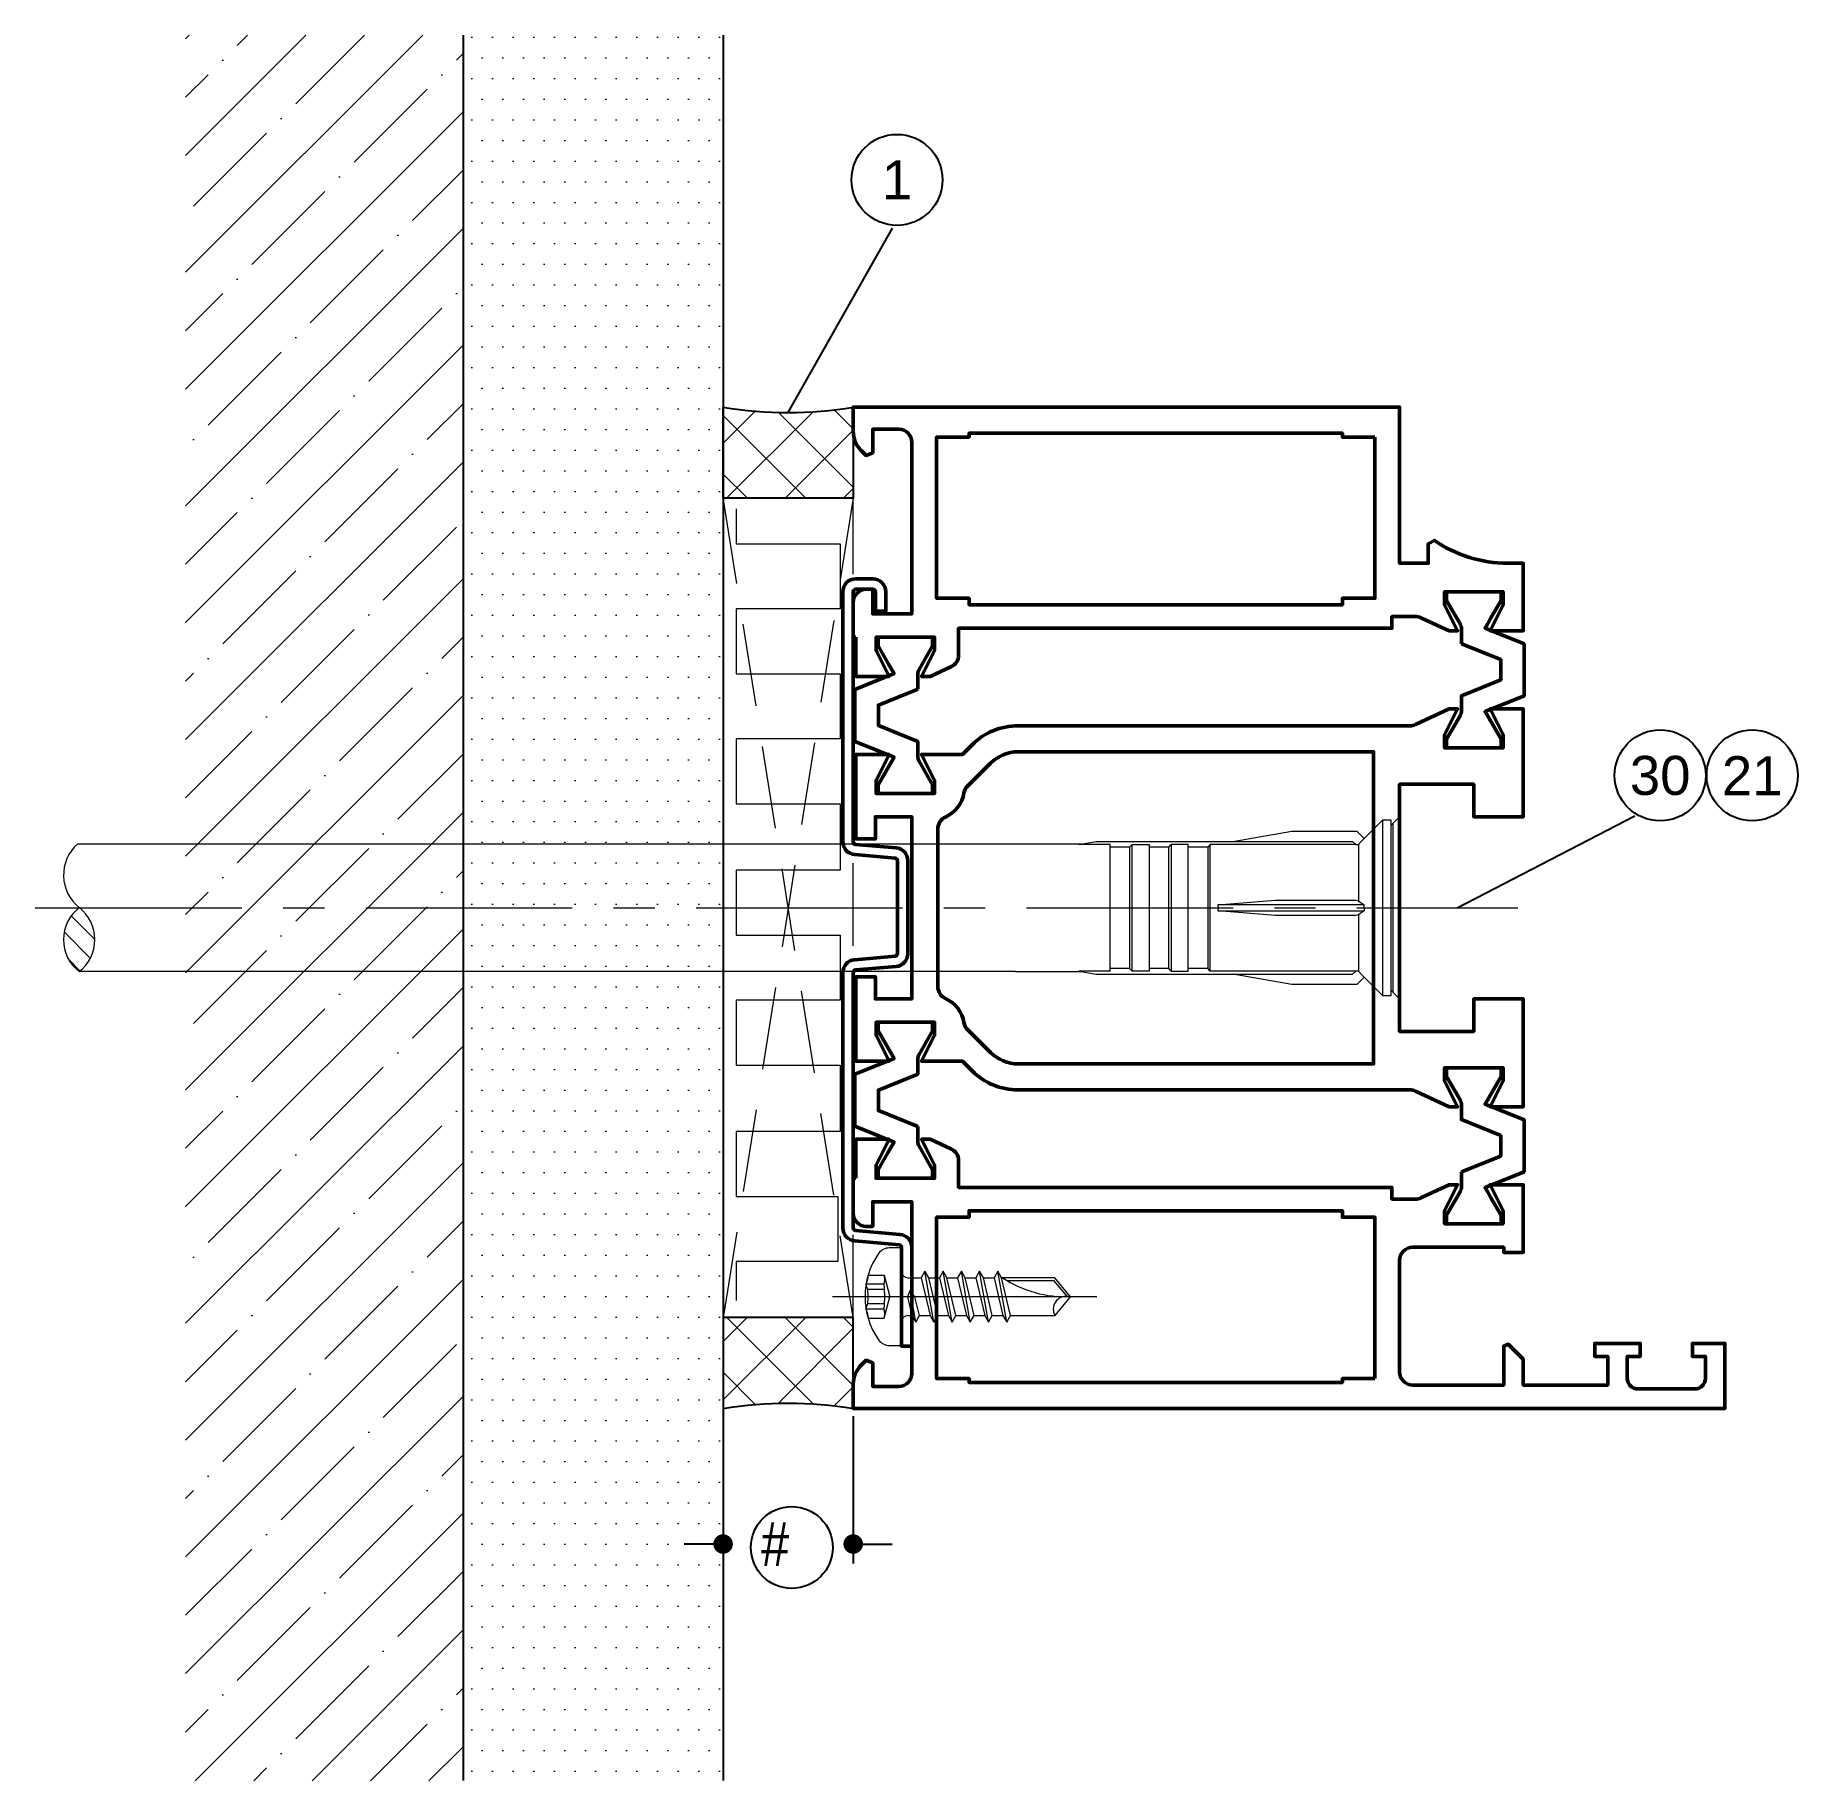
# Model space of a CAD drawing. Header units: millimetres. Extents: x 29 to 165, y 81 to 216.
import ezdxf
from ezdxf.enums import TextEntityAlignment as Align

# ---------------------------------------------------------------- set-up
doc = ezdxf.new("R2010")
doc.units = ezdxf.units.MM
for name, pattern in [('ACDINTGL', [3, 2, -1]), ('CENTER', [50.8, 31.75, -6.35, 6.35, -6.35]), ('HIDDEN', [9.525, 6.35, -3.175])]:
    doc.linetypes.add(name, pattern=pattern)
for name, color, linetype, lineweight in [('AM_5', 3, 'Continuous', 25), ('AM_C', 50, 'Continuous', 50), ('AM_S', 80, 'Continuous', 50), ('Cent3', 70, 'CENTER', 18), ('Cent4', 10, 'CENTER', 13), ('CHide3', 70, 'HIDDEN', 18), ('CHide4', 10, 'ACDINTGL', 13), ('Cont2', 2, 'Continuous', 25), ('Cont3', 70, 'Continuous', 18)]:
    doc.layers.add(name, color=color, linetype=linetype, lineweight=lineweight)
doc.styles.add('BEMSTIL', font='8SIMPLEX.SHX', dxfattribs={"width": 0.85})
doc.styles.add('SWISS', font='swiss.ttf')
doc.dimstyles.new('Dok-1zu2-PUNKT$0', dxfattribs={"dimscale": 0.5, "dimtxt": 3.4, "dimasz": 1.5, "dimexe": 1.5, "dimexo": 0.6, "dimgap": 1.5, "dimtad": 0, "dimlfac": 2, "dimdsep": 46, "dimtxsty": 'BEMSTIL', "dimblk": 'PUNKT', "dimblk1": 'PUNKT', "dimblk2": 'PUNKT', "dimcen": 0, "dimclrd": 3, "dimclre": 3, "dimclrt": 3, "dimadec": 0, "dimazin": 0, "dimtfac": 0.7, "dimtofl": 0, "dimtmove": 0, "dimatfit": 3, "dimfxl": 0, "dimtolj": 1, "dimarcsym": 0})
pattern_1 = [(0, (-192.7814, -13.2351), (0.79375, 1.5875), [0, -1.5875])]

# ---------------------------------------------------------------- blocks, each defined once
blk = doc.blocks.new('*X4')
at = {"color": 0}
for p, q in [((126.76, 106.59), (124.94, 108.4)), ((123.48, 106.33), (122.5, 107.31)), ((125.52, 106.06), (123.5, 108.08))]:
    blk.add_line(p, q, dxfattribs=at)
blk = doc.blocks.new('PUNKT')
at = {"color": 0, "linetype": 'Continuous'}
blk.add_line((-0.5, 0), (-1, 0), dxfattribs=at)
at = {"color": 0, "linetype": 'Continuous', "const_width": 0.5}
blk.add_lwpolyline([(-0.25, 0, 1), (0.25, 0, 1)], format="xyb", close=True, dxfattribs=at)
blk = doc.blocks.new('*D5')
at = {"layer": 'AM_5', "color": 3, "lineweight": -2, "transparency": 16777216}
for p, q in [((82.13, 109.32), (82.13, 97.99)), ((82.13, 109.32), (82.13, 97.99)), ((82.13, 109.32), (82.13, 97.99)), ((92.13, 109.32), (92.13, 97.99)), ((92.13, 109.32), (92.13, 97.99)), ((92.13, 109.32), (92.13, 97.99)), ((80.63, 99.49), (79.13, 99.49)), ((80.63, 99.49), (79.13, 99.49)), ((80.63, 99.49), (79.13, 99.49)), ((93.63, 99.49), (95.13, 99.49)), ((93.63, 99.49), (95.13, 99.49)), ((93.63, 99.49), (95.13, 99.49))]:
    blk.add_line(p, q, dxfattribs=at)
at = {"layer": 'AM_5', "color": 3, "lineweight": -2, "transparency": 16777216, "xscale": 1.5, "yscale": 1.5, "zscale": 1.5}
blk.add_blockref('PUNKT', (82.13, 99.49), dxfattribs=at)
blk.add_blockref('PUNKT', (82.13, 99.49), dxfattribs=at)
blk.add_blockref('PUNKT', (82.13, 99.49), dxfattribs=at)
at = {"layer": 'AM_5', "color": 3, "lineweight": -2, "transparency": 16777216, "xscale": 1.5, "yscale": 1.5, "zscale": 1.5, "rotation": 180}
blk.add_blockref('PUNKT', (92.13, 99.49), dxfattribs=at)
blk.add_blockref('PUNKT', (92.13, 99.49), dxfattribs=at)
blk.add_blockref('PUNKT', (92.13, 99.49), dxfattribs=at)
at = {"layer": 'AM_5', "color": 3, "transparency": 16777216, "insert": (85.59, 99.49), "char_height": 3.4, "attachment_point": 5, "style": 'BEMSTIL'}
blk.add_mtext('\\A1; #', dxfattribs=at)
blk.add_mtext('\\A1; #', dxfattribs=at)
blk.add_mtext('\\A1; #', dxfattribs=at)
blk = doc.blocks.new('WI1021351')
for points in [[(17.7, 0.2), (17.7, 0), (15, 0, -0.414214), (14, 1), (14, 1.5), (15.9, 1.5), (15.9, 4.5), (2.7, 4.5, 0.414214), (1.7, 3.5), (1.7, 1.5), (3.5, 1.5), (3.71, 0.99), (3.31, 0.59, -0.198912), (1.9, 0), (0, 0), (0, 67), (5, 67), (5, 64.5), (4, 64.5), (4, 65.5), (2.3, 65.5, 0.414214), (1.5, 64.7), (1.5, 60.3, 0.414214), (2.3, 59.5), (4, 59.5), (4, 60.5), (5, 60.5), (5, 57), (4, 57), (4, 58), (1.8, 58), (1.8, 51.5), (3.78, 51.5), (4.94, 50.34), (4.8, 50), (1.8, 50), (1.8, 43, 0.414214), (2.8, 42), (11.4, 42, 0.414214), (12.4, 43), (12.4, 50), (12, 50), (12, 51.5), (17.2, 51.5), (17.2, 48.95), (15.2, 49.95), (14.2, 49.95), (14.2, 45.45), (15.2, 45.45), (17.2, 46.45), (17.2, 45.8), (16.19, 43.64, 0.109518), (16.1, 43.22), (16.1, 41.4), (17, 41.4), (17, 8.1), (19.06, 8.1, -0.294108), (19.97, 7.51), (20.7, 5.9), (20.7, 5.25), (18.7, 6.25), (17.7, 6.25), (17.7, 1.75), (18.7, 1.75), (20.7, 2.75), (20.7, 0.2), (17.7, 0.2)], [(18.19, 46.75), (17.07, 46.75, 0.131652), (16.67, 46.64), (14.86, 45.6), (14.2, 45.6), (14.2, 49.8), (14.86, 49.8), (16.2, 49.02), (16.69, 48.74), (16.99, 48.57), (18.2, 51.57), (22.2, 51.57), (23.41, 48.57), (25.54, 49.8), (26.2, 49.8), (26.2, 45.6), (25.54, 45.6), (23.73, 46.64, 0.131652), (23.33, 46.75), (22.21, 46.75), (20.99, 49.77), (19.41, 49.77)], [(24.5, 12.67, 0.198912), (25.96, 9.13), (26.7, 8.4), (26.7, 5.25), (28.7, 6.25), (29.7, 6.25), (29.7, 1.75), (28.7, 1.75), (26.7, 2.75), (26.7, 0.2), (33.2, 0.2), (33.2, 1.7), (31.5, 1.7), (31.5, 4.5), (45.5, 4.5), (45.5, 1.7), (43.8, 1.7), (43.8, 0.2), (50.3, 0.2), (50.3, 2.75), (48.3, 1.75), (47.3, 1.75), (47.3, 6.25), (48.3, 6.25), (50.3, 5.25), (50.3, 8.4), (51.04, 9.13, 0.198912), (52.5, 12.67), (52.5, 42.79, -0.109518), (52.59, 43.21), (53.8, 45.8), (53.8, 46.45), (51.8, 45.45), (50.8, 45.45), (50.8, 49.95), (51.8, 49.95), (53.8, 48.95), (53.8, 51.5), (45.5, 51.5), (45.5, 47.7), (48, 47.7), (48, 42), (29, 42), (29, 47.7), (31.5, 47.7), (31.5, 51.5), (23.2, 51.5), (23.2, 48.95), (25.2, 49.95), (26.2, 49.95), (26.2, 45.45), (25.2, 45.45), (23.2, 46.45), (23.2, 45.8), (24.41, 43.21, -0.109518), (24.5, 42.79)], [(58.81, 46.75), (59.93, 46.75, -0.131652), (60.33, 46.64), (62.14, 45.6), (62.8, 45.6), (62.8, 49.8), (62.14, 49.8), (60.8, 49.02), (60.31, 48.74), (60.01, 48.57), (58.8, 51.57), (54.8, 51.57), (53.59, 48.57), (51.46, 49.8), (50.8, 49.8), (50.8, 45.6), (51.46, 45.6), (53.27, 46.64, -0.131652), (53.67, 46.75), (54.79, 46.75), (56.02, 49.77), (57.59, 49.77)], [(59.3, 0.2), (59.3, 0), (62, 0, 0.414214), (63, 1), (63, 1.5), (61.1, 1.5), (61.1, 4.5), (74.3, 4.5, -0.414214), (75.3, 3.5), (75.3, 1.5), (73.5, 1.5), (73.29, 0.99), (73.69, 0.58, 0.198912), (75.11, 0), (77, 0), (77, 42), (65, 42), (65, 44.2), (66.5, 44.2), (66.75, 44.67, -0.151177), (65, 50.31), (65, 51.5), (59.8, 51.5), (59.8, 48.95), (61.8, 49.95), (62.8, 49.95), (62.8, 45.45), (61.8, 45.45), (59.8, 46.45), (59.8, 45.8), (60.81, 43.64, -0.109518), (60.9, 43.22), (60.9, 41.4), (60, 41.4), (60, 8.1), (57.94, 8.1, 0.294108), (57.03, 7.51), (56.3, 5.9), (56.3, 5.25), (58.3, 6.25), (59.3, 6.25), (59.3, 1.75), (58.3, 1.75), (56.3, 2.75), (56.3, 0.2), (59.3, 0.2)], [(26.5, 12.67, 0.198912), (27.38, 10.55), (29.14, 8.79, 0.154989), (29.67, 8.51, -0.248244), (31.53, 7.08, 0.293963), (32.44, 6.5), (44.57, 6.5, 0.293963), (45.48, 7.08, -0.248244), (47.33, 8.51, 0.154989), (47.86, 8.79), (49.62, 10.55, 0.198912), (50.5, 12.67), (50.5, 40), (26.5, 40)], [(21.69, 4.95), (20.57, 4.95, -0.131652), (20.17, 5.06), (18.36, 6.1), (17.7, 6.1), (17.7, 1.9), (18.36, 1.9), (19.7, 2.67), (20.19, 2.96), (20.49, 3.13), (21.7, 0.13), (25.7, 0.13), (26.91, 3.13), (29.04, 1.9), (29.7, 1.9), (29.7, 6.1), (29.04, 6.1), (27.23, 5.06, -0.131652), (26.83, 4.95), (25.71, 4.95), (24.49, 1.93), (22.91, 1.93)], [(55.31, 4.95), (56.43, 4.95, 0.131652), (56.83, 5.06), (58.64, 6.1), (59.3, 6.1), (59.3, 1.9), (58.64, 1.9), (57.3, 2.67), (56.81, 2.96), (56.51, 3.13), (55.3, 0.13), (51.3, 0.13), (50.09, 3.13), (47.96, 1.9), (47.3, 1.9), (47.3, 6.1), (47.96, 6.1), (49.77, 5.06, 0.131652), (50.17, 4.95), (51.29, 4.95), (52.52, 1.93), (54.09, 1.93)]]:
    blk.add_lwpolyline(points, format="xyb", close=True)
for points in [[(2.3, 40.1), (2.3, 37.6), (2, 37.6), (2, 8.9), (2.3, 8.9), (2.3, 6.4), (14.7, 6.4), (14.7, 8.9), (15.2, 8.9), (15.2, 37.6), (14.7, 37.6), (14.7, 40.1), (2.3, 40.1)], [(74.7, 40.1), (62.3, 40.1), (62.3, 37.6), (61.8, 37.6), (61.8, 8.9), (62.3, 8.9), (62.3, 6.4), (74.7, 6.4), (74.7, 8.9), (75, 8.9), (75, 37.6), (74.7, 37.6), (74.7, 40.1)]]:
    blk.add_lwpolyline(points, close=True)
blk = doc.blocks.new('WI4080202')
blk.add_lwpolyline([(-48.32, -0.18), (-48.61, -3.59, -0.388879), (-49.61, -4.5), (-57.2, -4.5), (-57.2, -3.7), (-49.61, -3.7, 0.388879), (-49.41, -3.52), (-49.11, -0.11, -0.388879), (-48.12, 0.8), (-28.48, 0.8, -0.388879), (-27.49, -0.11), (-27.22, -3.22, 0.388879), (-27.02, -3.4), (-19.88, -3.4, 0.388879), (-19.68, -3.22), (-19.41, -0.11, -0.388879), (-18.42, 0.8), (0.8, 0.8, -0.414214), (1.8, -0.2), (1.8, -1.5, -0.414214), (0.8, -2.5), (-0.7, -2.5), (-0.7, -1.7), (0.8, -1.7, 0.414214), (1, -1.5), (1, -0.2, 0.414214), (0.8, 0), (-18.42, 0, 0.388879), (-18.62, -0.18), (-18.89, -3.29, -0.388879), (-19.88, -4.2), (-27.02, -4.2, -0.388879), (-28.01, -3.29), (-28.28, -0.18, 0.388879), (-28.48, 0), (-48.12, 0, 0.388879), (-48.32, -0.18)], format="xyb", close=True)
blk = doc.blocks.new('ws4070448')
at = {"layer": 'Cent4'}
blk.add_lwpolyline([(0, -15.02), (0, 5.29)], dxfattribs=at)
at = {"layer": 'CHide4'}
for p, q in [((-0.97, 1.33), (-0.97, 2.72)), ((0.97, 1.33), (0.97, 2.72)), ((-0.56, 1.33), (-0.56, 2.61)), ((0.56, 1.33), (0.56, 2.61))]:
    blk.add_line(p, q, dxfattribs=at)
for points in [[(-1.65, 2.56), (-1.65, 1.33)], [(1.65, 2.56), (1.65, 1.33)], [(-1.65, 1.33), (0, 0.89)], [(1.65, 1.33), (0, 0.89)]]:
    blk.add_lwpolyline(points, dxfattribs=at)
for centre, radius, start, end in [((-1.59, 3.84), 1.28, 267.2848, 298.8872), ((0, 5.49), 2.94, 250.6988, 289.3012), ((1.59, 3.84), 1.28, 241.1128, 272.7152), ((-1.31, 2.49), 1.21, 253.6643, 286.3357), ((0, 11.41), 10.13, 264.4948, 275.5052), ((1.31, 2.49), 1.21, 253.6643, 286.3357)]:
    blk.add_arc(centre, radius, start, end, dxfattribs=at)
at = {"layer": 'Cont3'}
blk.add_lwpolyline([(3.32, 1.75, 0.314856), (-3.32, 1.75, 0.244912), (-3.75, 0.93), (-3.75, 0), (3.75, 0), (3.75, 0.93, 0.244912), (3.32, 1.75, 0.138291)], format="xyb", dxfattribs=at)
for points in [[(-1.95, -1.1), (-1.45, -1.39), (0, -1.04), (0.5, -0.67), (0, -0.47), (-1.45, -0.81)], [(-1.95, -2.5), (-1.45, -2.79), (1.45, -2.1), (1.95, -1.81), (1.45, -1.52), (-1.45, -2.21)], [(-1.95, -3.9), (-1.45, -4.19), (1.45, -3.5), (1.95, -3.21), (1.45, -2.92), (-1.45, -3.61)], [(-1.95, -5.3), (-1.45, -5.59), (1.45, -4.9), (1.95, -4.61), (1.45, -4.32), (-1.45, -5.01)], [(-1.95, -6.7), (-1.45, -6.99), (1.45, -6.3), (1.95, -6.01), (1.45, -5.72), (-1.45, -6.41)], [(-1.45, -8.39), (1.45, -7.7), (1.95, -7.41), (1.45, -7.12), (-1.45, -7.81), (-1.95, -8.1)]]:
    blk.add_lwpolyline(points, close=True, dxfattribs=at)
for points in [[(-1.95, -1.1), (0.5, -0.67)], [(-1.45, -0.5), (-1.45, -0.81)], [(1.45, -0.5), (1.45, -1.52)], [(-1.95, -2.5), (1.95, -1.81)], [(-1.45, -1.39), (-1.45, -2.21)], [(-1.45, -1.39), (-1.45, -2.21)], [(1.45, -2.1), (1.45, -2.92)], [(-1.95, -3.9), (1.95, -3.21)], [(-1.45, -2.79), (-1.45, -3.61)], [(1.45, -3.5), (1.45, -4.32)], [(-1.95, -5.3), (1.95, -4.61)], [(-1.45, -4.19), (-1.45, -5.01)], [(1.45, -4.9), (1.45, -5.72)], [(-1.95, -6.7), (1.95, -6.01)], [(-1.45, -5.59), (-1.45, -6.41)], [(1.45, -6.3), (1.45, -7.12)], [(-1.95, -8.1), (1.95, -7.41)], [(-1.45, -6.99), (-1.45, -7.81)], [(-1.45, -8.38), (-1.45, -11.81), (0, -13), (1.45, -11.79), (1.45, -7.7)], [(1.24, -8.17), (1.24, -11.7), (0.03, -12.71)]]:
    blk.add_lwpolyline(points, dxfattribs=at)
for centre, radius, start, end in [((-1.95, -0.5), 0.5, 0, 90), ((1.95, -0.5), 0.5, 90, 180), ((8.74, -12.6), 8.74, 146.5114, 182.6031), ((-0.95, -12.64), 0.965, 350.682, 121.1143)]:
    blk.add_arc(centre, radius, start, end, dxfattribs=at)

msp = doc.modelspace()

# ---------------------------------------------------------------- hatches: boundary and pattern name
at = {"layer": 'Cont3'}
h = msp.add_hatch(dxfattribs=at)
h.set_pattern_fill('ANSI35', color=256, style=0)
h.set_pattern_definition([(45, (-181.971, -160.201), (-4.49013, 4.49013), []), (45, (-177.481, -160.201), (-4.49013, 4.49013), [7.9375, -1.5875, 0, -1.5875])])
h.paths.add_polyline_path([(62.138, 143.53), (40.813, 143.53), (40.813, 81.287), (62.138, 81.287)])
h.paths.add_polyline_path([(62.138, 148.503), (40.813, 148.527), (40.813, 143.53), (62.138, 143.53)])
h.paths.add_polyline_path([(62.138, 153.53), (40.813, 153.53), (40.813, 148.527), (62.138, 148.503)])
h.paths.add_polyline_path([(62.138, 215.517), (40.813, 215.517), (40.813, 153.53), (62.138, 153.53)])
h = msp.add_hatch(dxfattribs=at)
h.set_pattern_fill('DOTS', color=256, style=0)
h.set_pattern_definition(pattern_1)
h.paths.add_polyline_path([(82.133, 215.517), (62.138, 215.517), (62.138, 153.53), (82.133, 153.53), (82.133, 179.917)])
h.paths.add_polyline_path([(82.133, 153.53), (62.138, 153.53), (62.138, 148.503), (82.133, 148.481)])
h = msp.add_hatch(dxfattribs=at)
h.set_pattern_fill('ANSI37', color=256, style=0)
h.set_pattern_definition([(45, (-206.4194, -616.2872), (-2.245064, 2.245064), []), (135, (-206.4194, -616.2872), (-2.245064, -2.245064), [])])
h.paths.add_polyline_path([(92.133, 186.917, -0.0839202), (82.133, 186.917), (82.133, 179.917), (92.133, 179.917)])
h = msp.add_hatch(dxfattribs=at)
h.set_pattern_fill('DOTS', color=256, style=0)
h.set_pattern_definition(pattern_1)
h.paths.add_polyline_path([(62.138, 81.317), (82.133, 81.317), (82.139, 148.481), (62.144, 148.503)])
h = msp.add_hatch(dxfattribs=at)
h.set_pattern_fill('ANSI37', color=256, style=0)
h.set_pattern_definition([(315, (-206.4194, 913.1205), (-2.245064, -2.245064), []), (225, (-206.4194, 913.1205), (-2.245064, 2.245064), [])])
h.paths.add_polyline_path([(92.133, 109.917, 0.0839202), (82.133, 109.917), (82.133, 116.917), (92.133, 116.917)])

# ---------------------------------------------------------------- linework, layer by layer
at = {"layer": 'AM_5', "color": 3}
for p, q in [((87.133, 186.497), (95.153, 200.673)), ((138.554, 148.417), (152.202, 155.481))]:
    msp.add_line(p, q, dxfattribs=at)
for centre, radius in [((95.499, 204.395), 3.5), ((154.162, 158.6), 3.5), ((161.237, 158.6), 3.5), ((87.407, 99.226), 3.144)]:
    msp.add_circle(centre, radius, dxfattribs=at)
at = {"layer": 'Cent3', "ltscale": 0.5}
msp.add_line((29.253, 148.417), (143.221, 148.417), dxfattribs=at)
at = {"layer": 'CHide3'}
msp.add_lwpolyline([(92.133, 179.917), (82.133, 179.917), (82.133, 116.917), (92.133, 116.917), (92.133, 179.917), (82.133, 116.917), (92.133, 116.917), (82.133, 179.917)], dxfattribs=at)
at = {"layer": 'Cont2'}
for points in [[(62.138, 215.517), (62.138, 81.317)], [(82.133, 215.517), (82.133, 81.317)]]:
    msp.add_lwpolyline(points, dxfattribs=at)
for points in [[(82.133, 179.917), (82.133, 186.917, 0.0839202), (92.133, 186.917), (92.133, 179.917)], [(82.133, 116.917), (82.133, 109.917, -0.0839202), (92.133, 109.917), (92.133, 116.917)]]:
    msp.add_lwpolyline(points, format="xyb", close=True, dxfattribs=at)
at = {"layer": 'Cont3', "color": 3, "linetype": 'Continuous'}
for p, q in [((131.409, 153.759), (132.816, 155.167)), ((132.816, 155.167), (132.816, 141.667)), ((133.48, 155.167), (132.816, 155.167)), ((133.48, 154.767), (134.13, 155.417)), ((133.48, 141.667), (133.48, 155.167)), ((133.63, 141.917), (133.63, 154.917)), ((134.13, 155.417), (134.13, 141.417)), ((109.68, 153.317), (104.604, 153.317)), ((109.471, 153.28), (110.815, 153.517)), ((111.88, 153.28), (109.471, 153.28)), ((110.815, 153.517), (125.922, 153.517)), ((111.88, 143.554), (111.88, 153.28)), ((113.58, 153.28), (113.38, 153.078)), ((113.58, 143.554), (113.58, 153.28)), ((113.58, 153.28), (114.88, 153.28)), ((114.88, 153.28), (114.88, 143.554)), ((116.38, 153.078), (116.58, 153.28)), ((117.88, 153.28), (116.58, 153.28)), ((116.58, 153.28), (116.58, 143.554)), ((117.88, 143.554), (117.88, 153.28)), ((119.58, 153.28), (119.38, 153.078)), ((119.58, 143.554), (119.58, 153.28)), ((130.757, 153.28), (119.58, 153.28)), ((121.315, 153.517), (125.852, 154.317)), ((125.852, 154.317), (130.852, 154.317)), ((125.922, 153.517), (130.52, 153.517)), ((130.52, 153.517), (130.757, 153.28)), ((130.757, 153.28), (130.861, 153.284)), ((130.852, 154.317), (131.411, 153.757)), ((130.861, 153.284), (130.966, 153.288)), ((131.189, 153.523), (130.966, 153.288)), ((130.966, 153.288), (130.966, 148.945)), ((131.411, 153.757), (131.189, 153.523)), ((113.38, 153.078), (111.88, 153.078)), ((113.38, 153.078), (113.38, 143.755)), ((116.38, 153.078), (114.88, 153.078)), ((116.38, 143.755), (116.38, 153.078)), ((119.38, 153.078), (117.88, 153.078)), ((119.38, 153.078), (119.38, 143.755)), ((120.15, 148.644), (122.388, 148.83)), ((125.852, 148.644), (120.15, 148.644)), ((120.15, 148.644), (120.18, 148.417)), ((120.18, 148.417), (120.15, 148.19)), ((120.15, 148.19), (125.852, 148.19)), ((122.388, 148.003), (120.15, 148.19)), ((122.388, 148.83), (124.578, 149.017)), ((124.578, 147.817), (122.388, 148.003)), ((124.578, 149.017), (125.922, 149.017)), ((125.922, 147.817), (124.578, 147.817)), ((130.852, 148.644), (125.852, 148.644)), ((125.852, 148.19), (130.852, 148.19)), ((125.922, 149.017), (130.52, 149.017)), ((130.52, 147.817), (125.922, 147.817)), ((130.52, 149.017), (130.757, 149.017)), ((130.757, 147.817), (130.52, 147.817)), ((130.757, 149.017), (130.861, 148.981)), ((130.861, 147.852), (130.757, 147.817)), ((131.411, 148.644), (130.852, 148.644)), ((130.852, 148.19), (131.411, 148.19)), ((130.861, 148.981), (130.966, 148.945)), ((130.966, 147.888), (130.861, 147.852)), ((130.966, 148.945), (131.189, 148.794)), ((131.189, 148.039), (130.966, 147.888)), ((130.966, 147.888), (130.966, 143.545)), ((131.189, 148.794), (131.411, 148.644)), ((131.411, 148.19), (131.189, 148.039)), ((131.411, 148.417), (131.411, 148.644)), ((131.411, 148.417), (131.411, 148.19)), ((113.38, 143.755), (111.88, 143.755)), ((113.58, 143.554), (113.38, 143.755)), ((116.38, 143.755), (114.88, 143.755)), ((116.58, 143.554), (116.38, 143.755)), ((119.38, 143.755), (117.88, 143.755)), ((119.58, 143.554), (119.38, 143.755)), ((104.604, 143.517), (109.68, 143.517)), ((111.88, 143.554), (109.471, 143.554)), ((109.471, 143.554), (110.815, 143.317)), ((110.815, 143.317), (125.922, 143.317)), ((114.88, 143.554), (113.58, 143.554)), ((116.58, 143.554), (117.88, 143.554)), ((130.757, 143.554), (119.58, 143.554)), ((125.852, 142.517), (121.315, 143.317)), ((130.852, 142.517), (125.852, 142.517)), ((125.922, 143.317), (130.52, 143.317)), ((130.52, 143.317), (130.757, 143.554)), ((130.861, 143.549), (130.757, 143.554)), ((131.411, 143.076), (130.852, 142.517)), ((130.966, 143.545), (130.861, 143.549)), ((130.966, 143.545), (131.189, 143.311)), ((131.189, 143.311), (131.411, 143.076)), ((131.409, 143.074), (132.816, 141.667)), ((132.816, 141.667), (133.48, 141.667)), ((134.13, 141.417), (133.48, 142.067))]:
    msp.add_line(p, q, dxfattribs=at)
at = {"layer": 'Cont3'}
for p, q in [((104.604, 153.317), (32.496, 153.317)), ((104.604, 143.517), (32.63, 143.517))]:
    msp.add_line(p, q, dxfattribs=at)
msp.add_lwpolyline([(83.133, 179.094), (83.133, 179.094), (83.133, 179.094), (83.133, 179.094), (83.133, 179.094), (83.133, 176.417), (91.133, 176.417), (91.133, 171.417), (83.133, 171.417), (83.133, 166.417), (91.133, 166.417), (91.133, 161.417), (83.133, 161.417), (83.133, 156.417), (91.133, 156.417), (91.133, 151.317), (83.133, 151.317), (83.133, 146.317), (91.133, 146.317), (91.133, 141.317), (83.133, 141.317), (83.133, 136.317), (91.133, 136.317), (91.133, 131.217), (83.133, 131.217), (83.133, 126.217), (90.949, 126.217), (90.949, 121.217), (83.133, 121.217), (83.133, 118.217)], dxfattribs=at)
for centre, radius, start, end in [((34.628, 150.93), 3.2, 131.77323, 231.37517), ((34.539, 145.973), 3.111, 127.83924, 232.16076), ((30.722, 145.973), 3.111, 307.83924, 52.16076)]:
    msp.add_arc(centre, radius, start, end, dxfattribs=at)

# ---------------------------------------------------------------- block references
at = {"rotation": 90}
msp.add_blockref('ws4070448', (95.833, 118.512), dxfattribs=at)
at = {"layer": 'AM_C', "rotation": 89.99999999999999}
msp.add_blockref('WI4080202', (92.133, 171.917), dxfattribs=at)
at = {"layer": 'AM_S', "xscale": -1, "rotation": 270}
msp.add_blockref('WI1021351', (92.136, 109.916), dxfattribs=at)
at = {"layer": 'Cont3', "xscale": -1, "rotation": 270}
msp.add_blockref('*X4', (-74.57, 21.03), dxfattribs=at)

# ---------------------------------------------------------------- texts
at = {"layer": 'AM_5', "color": 40, "style": 'SWISS'}
for s, p in [('1', (95.499, 204.395)), ('30', (154.162, 158.6)), ('21', (161.237, 158.6))]:
    msp.add_text(s, height=3, dxfattribs=at).set_placement(p, align=Align.MIDDLE)

# ---------------------------------------------------------------- dimensions: what is measured, and where the dimension line sits
at = {"layer": 'AM_5'}
dim = msp.add_linear_dim(base=(92.133, 99.486), p1=(82.133, 109.917), p2=(92.133, 109.917), text=' #', dimstyle='Dok-1zu2-PUNKT$0', override={"dimscale": 1, "dimlfac": 1}, dxfattribs=at)
dim.commit()
dim.dimension.update_dxf_attribs({"geometry": '*D5', "text_midpoint": (85.587, 99.486), "dimtype": 160})

doc.saveas('drawing.dxf')
